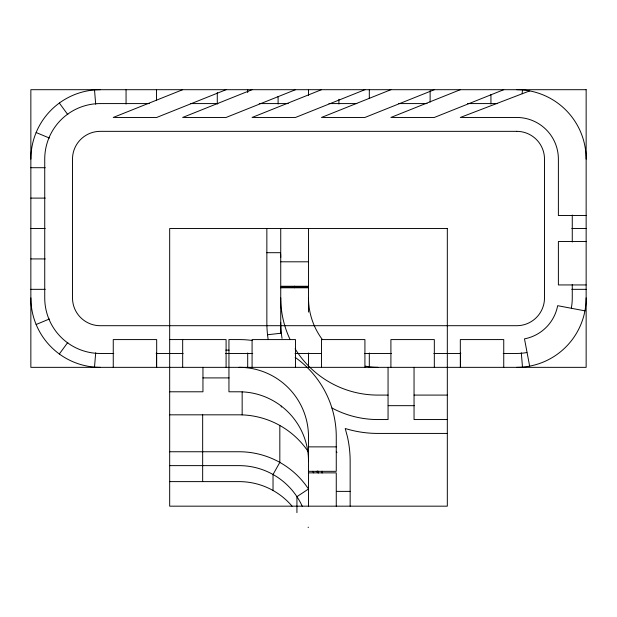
<?xml version="1.0" encoding="UTF-8"?>
<svg xmlns="http://www.w3.org/2000/svg" width="617" height="617" viewBox="0 0 617 617"><rect width="100%" height="100%" fill="white"/><g stroke="black" fill="none" stroke-linecap="round" stroke-linejoin="round"><path stroke-width="0.93" d="M94.509 367.107L95.697 352.793M522.175 93.753L522.491 89.935M59.34 353.996L67.808 342.396M36.133 324.496L49.399 318.997M182.671 89.696L113.258 117.461L156.679 117.461L226.092 89.696M252.083 89.696L182.671 117.461L226.092 117.461L295.504 89.696M321.496 89.696L252.083 117.461L295.504 117.461L364.917 89.696M390.908 89.696L321.496 117.461L364.917 117.461L434.329 89.696M460.321 89.696L390.908 117.461L434.329 117.461L503.742 89.696M529.656 90.907L460.321 117.461L516.737 117.461A41.648 41.648 0 0 1 558.385 159.109L558.385 215.526L586.15 215.526M267.547 334.746L281.437 333.188M308.068 527.304L308.546 527.25M149.43 103.579L100.263 103.579A55.53 55.53 0 0 0 44.733 159.109L44.733 297.934A55.53 55.53 0 0 0 100.263 353.464L113.759 353.464M190.437 103.579L217.878 103.579M259.233 103.579L288.255 103.579M328.954 103.579L356.842 103.579M398.675 103.579L427.08 103.579M467.57 103.579L497.456 103.579M30.85 167.708L45.211 167.708M30.85 198.111L45.211 198.111M30.85 228.521L45.211 228.521M571.789 228.521L586.15 228.521M586.15 241.517L558.385 241.517L558.385 284.938L586.15 284.938M266.853 252.7L280.588 252.7M30.85 258.924L45.211 258.924M280.735 261.801L308.5 261.801M308.5 286.257L280.735 286.257L280.735 228.521M280.735 287.059L308.5 287.059M280.735 287.784L308.5 287.784M30.85 289.334L45.211 289.334M571.789 289.334L586.15 289.334M169.675 339.566L226.092 339.581L226.092 367.346M225.822 350.147L229.069 350.147M156.178 353.464L183.172 353.464M225.591 353.464L252.723 353.464M295.003 353.464L321.519 353.464M364.416 353.464L391.409 353.464M433.828 353.464L460.822 353.464M503.241 353.464L516.737 353.464A55.53 55.53 0 0 0 526.841 352.538M202.954 377.905L229.092 377.905M169.675 391.787L202.954 391.787L202.954 367.331M388.054 395.088L377.913 395.088A97.17 97.17 0 0 1 295.127 348.821M414.046 395.088L447.325 395.088M388.209 405.67L414.277 405.67M169.675 414.825L239.088 414.825A83.295 83.295 0 0 1 308.5 452.076M447.325 419.545L414.046 419.545L414.046 367.331M447.325 433.427L377.913 433.427A111.075 111.075 0 0 1 345.227 428.507L347.44 436.813A111.029 111.029 0 0 1 350.147 461.184L350.147 506.171M308.5 446.87L336.265 446.87M169.675 451.752L239.088 451.752A83.295 83.295 0 0 1 308.5 488.996L296.931 496.67L296.931 512.65M169.675 465.627L239.088 465.627A69.412 69.412 0 0 1 302.214 506.171M308.5 471.326L336.265 471.326L336.265 436.728A97.177 97.177 0 0 0 295.15 357.366M308.5 472.861L336.265 472.861L336.265 506.171M169.675 481.615L239.088 481.615A69.42 69.42 0 0 1 292.065 506.171M336.381 491.387L350.147 491.387M584.939 310.852L557.66 305.685A41.648 41.648 0 0 1 524.489 338.849L529.656 366.136M36.133 132.547L49.399 138.038M337.005 452.3L336.265 451.752M318.164 472.861L316.259 471.326M312.464 471.326L313.768 472.861M59.34 103.039L67.808 114.639M317.817 470.918L318.465 472.861M281.337 407.043L281.236 406.102M521.303 352.793L522.491 367.107M94.509 89.935L95.697 104.242M280.735 257.42L280.735 257.135A41.632 41.632 0 0 0 280.465 252.7M572.268 215.025L572.268 242.018M572.268 284.437L572.268 297.934A55.53 55.53 0 0 1 571.342 308.037M503.742 367.346L503.742 339.581L460.321 339.581L460.321 367.346M490.939 94.478L490.939 104.057M460.529 352.986L460.529 367.346M434.329 367.346L434.329 339.581L390.908 339.581L390.908 367.346M430.126 90.653L430.126 102.144M388.054 367.331L388.054 419.545L377.913 419.545A97.185 97.185 0 0 1 331.961 407.999M369.313 89.696L369.313 98.311M369.313 352.986L369.313 367.346M364.917 367.346L364.917 339.581L321.496 339.581L321.496 367.346M338.903 99.268L338.903 104.057M322.382 471.288L322.382 472.861M321.866 471.326L321.866 472.861M317.855 471.326L317.855 472.684M308.5 89.696L308.5 95.442M308.5 228.521L308.5 312.079M308.5 352.986L308.5 367.346M308.5 506.171L308.5 436.728A69.405 69.405 0 0 0 239.088 367.331M295.504 367.346L295.504 339.581L252.083 339.581L252.083 367.346M294.618 286.172L294.618 287.784M280.735 287.013L280.735 333.226M279.825 425.537L279.825 462.388L273.03 474.496L273.03 490.476M278.097 96.399L278.097 104.057M266.853 228.521L266.853 322.382A111.075 111.075 0 0 0 268.071 338.872M247.687 89.696L247.687 92.565M247.687 352.986L247.687 367.346M242.157 391.857L242.157 414.886M217.284 92.565L217.284 104.057M202.661 414.639L202.661 481.615M182.671 339.581L182.671 367.346M156.679 367.346L156.679 339.581L113.258 339.581L113.258 367.346M156.471 89.696L156.471 100.224M156.471 352.986L156.471 367.346M126.061 89.696L126.061 104.057M100.263 367.346A69.412 69.412 0 0 1 30.85 297.934M586.15 297.934A69.412 69.412 0 0 1 516.737 367.346M516.737 89.696A69.412 69.412 0 0 1 586.15 159.109M30.85 159.109A69.412 69.412 0 0 1 100.263 89.696M282.046 338.363A97.185 97.185 0 0 1 280.72 322.359M252.623 340.515A97.177 97.177 0 0 0 239.088 339.574L228.946 339.566L228.946 391.787L239.088 391.787A69.405 69.405 0 0 1 308.5 461.184M290.021 339.381A97.17 97.17 0 0 1 280.727 297.926M377.913 367.323A69.405 69.405 0 0 1 365.279 366.166M322.375 339.558A69.405 69.405 0 0 1 308.5 297.926M586.15 89.696L30.85 89.696L30.85 367.346L586.15 367.346L586.15 89.696M516.737 131.344L100.263 131.344A27.765 27.765 0 0 0 72.498 159.109L72.498 297.934A27.765 27.765 0 0 0 100.263 325.699L516.737 325.699A27.765 27.765 0 0 0 544.502 297.934L544.502 159.109A27.765 27.765 0 0 0 516.737 131.344M447.325 228.521L169.675 228.521L169.675 506.171L447.325 506.171L447.325 228.521"/></g></svg>
